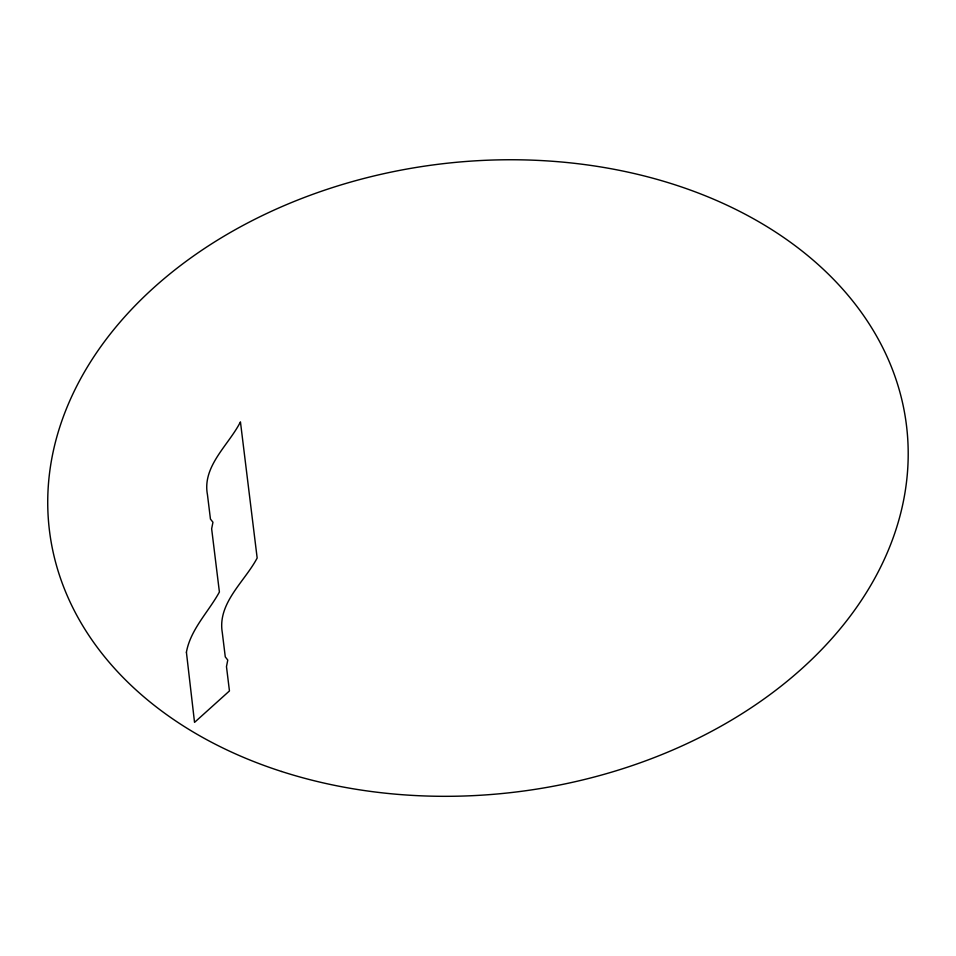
<?xml version="1.0" encoding="UTF-8"?>
<svg xmlns="http://www.w3.org/2000/svg" width="956" height="956" viewBox="0 0 956 956"><rect width="100%" height="100%" fill="white"/><g stroke="black" fill="none" stroke-linecap="round" stroke-linejoin="round"><path stroke-width="1.43" d="M186.408 652.231L194.534 722.378L229.452 690.937L226.476 666.631L227.767 660.058L225.281 656.903L222.294 632.597C217.287 603.128 244.712 581.654 257.164 558.017L240.446 421.883C228.771 445.03 201.979 466.205 207.464 494.766L210.451 519.072L212.949 522.227L211.646 528.799L219.402 592.003C208.551 611.864 190.531 629.347 186.408 652.231M281.554 771.48A431.73 316.269 -7 0 0 907.674 438.063A431.73 316.269 -7 0 0 244.64 224.564A431.73 316.269 -7 0 0 281.554 771.48"/></g></svg>
